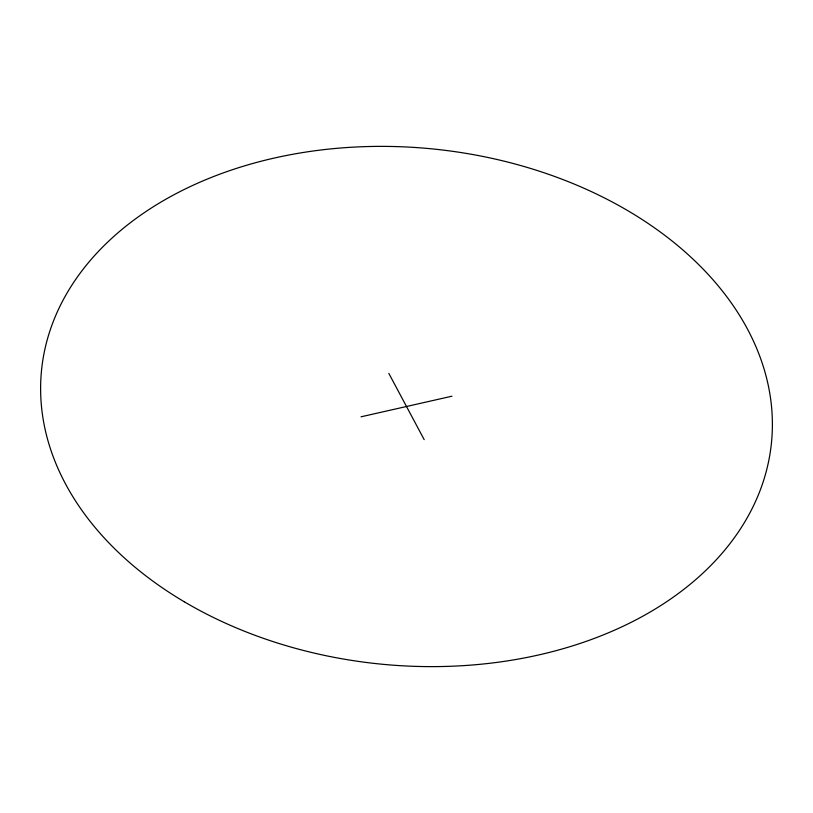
<?xml version="1.0" encoding="UTF-8"?>
<svg xmlns="http://www.w3.org/2000/svg" width="813" height="813" viewBox="0 0 813 813"><rect width="100%" height="100%" fill="white"/><g stroke="black" fill="none" stroke-linecap="round" stroke-linejoin="round"><path stroke-width="1.22" d="M361.033 416.805L451.967 396.195M388.827 373.38L424.173 439.62M184.297 601.793A366.765 258.89 5.6 0 0 769.342 457.668A366.765 258.89 5.6 0 0 265.861 160.039A366.765 258.89 5.6 0 0 184.297 601.793"/></g></svg>
